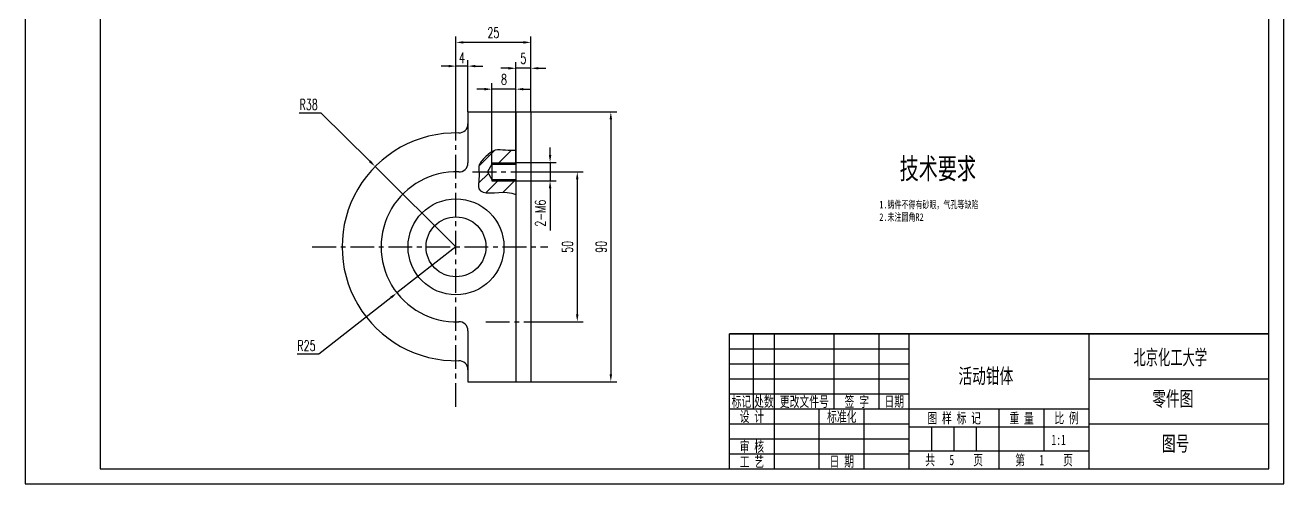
# Model space of a CAD drawing. Extents: x 125 to 545, y -74 to 358.
# Drawn here: x 125.1 to 545.1, y -74.5 to 78.5 of the extents above; entities that cross this region are included whole.
import ezdxf
from ezdxf.enums import TextEntityAlignment as Align

# ---------------------------------------------------------------- set-up
doc = ezdxf.new("R2010")
doc.units = 0
doc.header["$LTSCALE"] = 0.5
doc.linetypes.add('CENTER', pattern=[50.8, 31.75, -6.35, 6.35, -6.35])
doc.layers.get('DEFPOINTS').update_dxf_attribs({"linetype": 'CONTINUOUS'})
for name, color, linetype in [('1轮廓实线层', 7, 'CONTINUOUS'), ('dim', 7, 'CONTINUOUS'), ('中心线', 3, 'CENTER'), ('图框层', 7, 'CONTINUOUS'), ('文本', 7, 'CONTINUOUS'), ('细实线', 4, 'CONTINUOUS')]:
    doc.layers.add(name, color=color, linetype=linetype)
doc.layers.add('粗实线', color=7, linetype='CONTINUOUS', lineweight=30)
doc.styles.add('PC_TEXTSTYLE', font='', dxfattribs={"width": 0.67})
doc.styles.get("Standard").update_dxf_attribs({"font": 'txt.shx', "width": 0.667})
doc.styles.get('PC_TEXTSTYLE').set_extended_font_data('仿宋_GB2312')
doc.dimstyles.new('直线型尺寸', dxfattribs={"dimscale": 0, "dimtxt": 3.5, "dimasz": 2.5, "dimexe": 2, "dimexo": 0, "dimgap": 1.5, "dimtad": 1, "dimdec": 0, "dimdsep": 46, "dimtxsty": 'Standard', "dimcen": 0, "dimclrd": 256, "dimclre": 256, "dimclrt": 256, "dimaunit": 1, "dimadec": 0, "dimazin": 0, "dimtfac": 1, "dimtdec": 4, "dimtmove": 0, "dimatfit": 3, "dimfxl": 1, "dimtolj": 1, "dimtzin": 0, "dimarcsym": 0})
doc.dimstyles.new('角度', dxfattribs={"dimscale": 0, "dimtxt": 3.5, "dimasz": 2.5, "dimexe": 2, "dimexo": 0, "dimgap": 1, "dimtad": 3, "dimtoh": 1, "dimdec": 0, "dimdsep": 46, "dimtxsty": 'Standard', "dimcen": 0, "dimclrd": 256, "dimclre": 256, "dimclrt": 256, "dimaunit": 1, "dimadec": 0, "dimazin": 0, "dimtfac": 1, "dimtdec": 0, "dimtmove": 0, "dimatfit": 3, "dimfxl": 1, "dimtolj": 1, "dimtzin": 0, "dimarcsym": 0})

# ---------------------------------------------------------------- blocks, each defined once
blk = doc.blocks.new('*D2')
at = {"layer": 'DEFPOINTS', "color": 0, "ltscale": 0.5, "transparency": 16777216}
for p in [(293.88, 29.56), (293.88, -20.44), (309.35, -20.44)]:
    blk.add_point(p, dxfattribs=at)
at = {"layer": 'dim', "lineweight": -2, "ltscale": 0.5, "transparency": 16777216}
for p, q in [((293.88, 29.56), (311.35, 29.56)), ((309.35, 27.06), (309.35, -17.94)), ((293.88, -20.44), (311.35, -20.44))]:
    blk.add_line(p, q, dxfattribs=at)
at = {"layer": 'dim', "ltscale": 0.5, "transparency": 16777216}
for points in [[(308.93, 27.06), (309.76, 27.06), (309.35, 29.56)], [(308.93, -17.94), (309.76, -17.94), (309.35, -20.44)]]:
    blk.add_solid(points, dxfattribs=at)
at = {"layer": 'dim', "ltscale": 0.5, "transparency": 16777216, "insert": (306.1, 4.56), "char_height": 3.5, "attachment_point": 5, "rotation": 90}
blk.add_mtext('\\A1;{\\C1;50}', dxfattribs=at)
blk = doc.blocks.new('*D3')
at = {"layer": 'DEFPOINTS', "color": 0, "ltscale": 0.5, "transparency": 16777216}
for p in [(293.88, 49.56), (293.88, -40.44), (320.55, -40.44)]:
    blk.add_point(p, dxfattribs=at)
at = {"layer": 'dim', "lineweight": -2, "ltscale": 0.5, "transparency": 16777216}
for p, q in [((293.88, 49.56), (322.55, 49.56)), ((320.55, 47.06), (320.55, -37.94)), ((293.88, -40.44), (322.55, -40.44))]:
    blk.add_line(p, q, dxfattribs=at)
at = {"layer": 'dim', "ltscale": 0.5, "transparency": 16777216}
for points in [[(320.13, 47.06), (320.97, 47.06), (320.55, 49.56)], [(320.13, -37.94), (320.97, -37.94), (320.55, -40.44)]]:
    blk.add_solid(points, dxfattribs=at)
at = {"layer": 'dim', "ltscale": 0.5, "transparency": 16777216, "insert": (317.3, 4.56), "char_height": 3.5, "attachment_point": 5, "rotation": 90}
blk.add_mtext('\\A1;90', dxfattribs=at)
blk = doc.blocks.new('*D4')
at = {"layer": 'DEFPOINTS', "color": 0, "ltscale": 0.5, "transparency": 16777216}
for p in [(280.88, 57.16), (280.88, 32.11), (288.88, 32.11)]:
    blk.add_point(p, dxfattribs=at)
at = {"layer": 'dim', "lineweight": -2, "ltscale": 0.5, "transparency": 16777216}
for p, q in [((280.88, 32.11), (280.88, 59.16)), ((288.88, 32.11), (288.88, 59.16)), ((278.38, 57.16), (275.88, 57.16)), ((288.88, 57.16), (280.88, 57.16)), ((291.38, 57.16), (293.88, 57.16))]:
    blk.add_line(p, q, dxfattribs=at)
at = {"layer": 'dim', "ltscale": 0.5, "transparency": 16777216}
for points in [[(278.38, 57.57), (278.38, 56.74), (280.88, 57.16)], [(291.38, 57.57), (291.38, 56.74), (288.88, 57.16)]]:
    blk.add_solid(points, dxfattribs=at)
at = {"layer": 'dim', "ltscale": 0.5, "transparency": 16777216, "insert": (284.88, 60.41), "char_height": 3.5, "attachment_point": 5}
blk.add_mtext('\\A1;8', dxfattribs=at)
blk = doc.blocks.new('*D5')
at = {"layer": 'DEFPOINTS', "color": 0, "ltscale": 0.5, "transparency": 16777216}
for p in [(288.88, 32.66), (288.88, 26.56), (300.28, 26.56)]:
    blk.add_point(p, dxfattribs=at)
at = {"layer": 'dim', "lineweight": -2, "ltscale": 0.5, "transparency": 16777216}
for p, q in [((300.28, 35.16), (300.28, 37.66)), ((288.88, 32.66), (302.28, 32.66)), ((300.28, 32.66), (300.28, 26.56)), ((288.88, 26.56), (302.28, 26.56)), ((300.28, 24.06), (300.28, 10))]:
    blk.add_line(p, q, dxfattribs=at)
at = {"layer": 'dim', "ltscale": 0.5, "transparency": 16777216}
for points in [[(299.86, 35.16), (300.69, 35.16), (300.28, 32.66)], [(299.86, 24.06), (300.69, 24.06), (300.28, 26.56)]]:
    blk.add_solid(points, dxfattribs=at)
at = {"layer": 'dim', "ltscale": 0.5, "transparency": 16777216, "insert": (297.03, 15.78), "char_height": 3.5, "attachment_point": 5, "rotation": 90}
blk.add_mtext('\\A1;{\\C1;2-M6}', dxfattribs=at)
blk = doc.blocks.new('*D6')
at = {"layer": 'DEFPOINTS', "color": 0, "ltscale": 0.5, "transparency": 16777216}
for p in [(288.88, 64.13), (288.88, 49.56), (293.88, 49.56)]:
    blk.add_point(p, dxfattribs=at)
at = {"layer": 'dim', "lineweight": -2, "ltscale": 0.5, "transparency": 16777216}
for p, q in [((286.38, 64.13), (283.88, 64.13)), ((288.88, 49.56), (288.88, 66.13)), ((293.88, 64.13), (288.88, 64.13)), ((293.88, 49.56), (293.88, 66.13)), ((296.38, 64.13), (298.88, 64.13))]:
    blk.add_line(p, q, dxfattribs=at)
at = {"layer": 'dim', "ltscale": 0.5, "transparency": 16777216}
for points in [[(286.38, 64.54), (286.38, 63.71), (288.88, 64.13)], [(296.38, 64.54), (296.38, 63.71), (293.88, 64.13)]]:
    blk.add_solid(points, dxfattribs=at)
at = {"layer": 'dim', "ltscale": 0.5, "transparency": 16777216, "insert": (291.38, 67.38), "char_height": 3.5, "attachment_point": 5}
blk.add_mtext('\\A1;5', dxfattribs=at)
blk = doc.blocks.new('*D7')
at = {"layer": 'DEFPOINTS', "color": 0, "ltscale": 0.5, "transparency": 16777216}
for p in [(268.88, 72.76), (293.88, 49.56), (268.88, 42.56)]:
    blk.add_point(p, dxfattribs=at)
at = {"layer": 'dim', "lineweight": -2, "ltscale": 0.5, "transparency": 16777216}
for p, q in [((268.88, 42.56), (268.88, 74.76)), ((291.38, 72.76), (271.38, 72.76)), ((293.88, 49.56), (293.88, 74.76))]:
    blk.add_line(p, q, dxfattribs=at)
at = {"layer": 'dim', "ltscale": 0.5, "transparency": 16777216}
for points in [[(271.38, 73.18), (271.38, 72.34), (268.88, 72.76)], [(291.38, 73.18), (291.38, 72.34), (293.88, 72.76)]]:
    blk.add_solid(points, dxfattribs=at)
at = {"layer": 'dim', "ltscale": 0.5, "transparency": 16777216, "insert": (281.38, 76.01), "char_height": 3.5, "attachment_point": 5}
blk.add_mtext('\\A1;25', dxfattribs=at)
blk = doc.blocks.new('*D8')
at = {"layer": 'DEFPOINTS', "color": 0, "ltscale": 0.5, "transparency": 16777216}
for p in [(268.88, 4.56), (249.16, -10.81)]:
    blk.add_point(p, dxfattribs=at)
at = {"layer": 'dim', "lineweight": -2, "ltscale": 0.5, "transparency": 16777216}
for p, q in [((268.88, 4.56), (249.16, -10.81)), ((223.08, -31.15), (247.19, -12.35)), ((215.85, -31.15), (223.08, -31.15))]:
    blk.add_line(p, q, dxfattribs=at)
at = {"layer": 'dim', "ltscale": 0.5, "transparency": 16777216}
blk.add_solid([(246.94, -12.02), (247.45, -12.67), (249.16, -10.81)], dxfattribs=at)
at = {"layer": 'dim', "ltscale": 0.5, "transparency": 16777216, "insert": (218.96, -28.4), "char_height": 3.5, "attachment_point": 5}
blk.add_mtext('\\A1;R25', dxfattribs=at)
blk = doc.blocks.new('*D9')
at = {"layer": 'DEFPOINTS', "color": 0, "ltscale": 0.5, "transparency": 16777216}
for p in [(241.92, 31.34), (268.88, 4.56)]:
    blk.add_point(p, dxfattribs=at)
at = {"layer": 'dim', "lineweight": -2, "ltscale": 0.5, "transparency": 16777216}
for p, q in [((216.6, 49.31), (223.83, 49.31)), ((223.83, 49.31), (240.15, 33.1)), ((268.88, 4.56), (241.92, 31.34))]:
    blk.add_line(p, q, dxfattribs=at)
at = {"layer": 'dim', "ltscale": 0.5, "transparency": 16777216}
blk.add_solid([(240.44, 33.4), (239.85, 32.81), (241.92, 31.34)], dxfattribs=at)
at = {"layer": 'dim', "ltscale": 0.5, "transparency": 16777216, "insert": (219.72, 52.06), "char_height": 3.5, "attachment_point": 5}
blk.add_mtext('\\A1;R38', dxfattribs=at)
blk = doc.blocks.new('*D16')
at = {"layer": 'DEFPOINTS', "color": 0, "ltscale": 0.5, "transparency": 16777216}
for p in [(268.88, 64.85), (268.88, 64.85), (272.88, 49.56)]:
    blk.add_point(p, dxfattribs=at)
at = {"layer": '文本', "lineweight": -2, "ltscale": 0.5, "transparency": 16777216}
for p, q in [((266.38, 64.85), (263.88, 64.85)), ((268.88, 64.85), (268.88, 66.85)), ((272.88, 64.85), (268.88, 64.85)), ((272.88, 49.56), (272.88, 66.85)), ((275.38, 64.85), (277.88, 64.85))]:
    blk.add_line(p, q, dxfattribs=at)
at = {"layer": '文本', "ltscale": 0.5, "transparency": 16777216}
for points in [[(266.38, 65.27), (266.38, 64.43), (268.88, 64.85)], [(275.38, 65.27), (275.38, 64.43), (272.88, 64.85)]]:
    blk.add_solid(points, dxfattribs=at)
at = {"layer": '文本', "ltscale": 0.5, "transparency": 16777216, "insert": (270.88, 67.6), "char_height": 3.5, "attachment_point": 5}
blk.add_mtext('\\A1;4', dxfattribs=at)

msp = doc.modelspace()

# ---------------------------------------------------------------- hatches: boundary and pattern name
at = {"layer": '细实线', "ltscale": 0.5}
h = msp.add_hatch(dxfattribs=at)
h.set_pattern_fill('ANSI31', color=256, scale=1.25, style=0)
h.set_pattern_definition([(45, (-22.025, -8.8414), (-2.80633, 2.80633), [])])
h.paths.add_polyline_path([(288.88, 32.56), (280.88, 32.56), (280.88, 32.11), (288.88, 32.11)], flags=16)
edge = h.paths.add_edge_path()
edge.add_spline(control_points=[(288.88, 36.75), (287.74, 36.71), (285.44, 36.66), (281.56, 37.28), (278.71, 34.59), (276.38, 32.28), (276.54, 30.38), (276.58, 29.75), (276.59, 29.56)], knot_values=[0.46728, 0.46728, 0.46728, 0.46728, 3.937498, 7.422011, 11.500192, 15.083877, 16.441742, 17.003511, 17.003511, 17.003511, 17.003511], degree=3, periodic=0)
edge.add_line((276.59, 29.56), (279.41, 29.56))
edge.add_line((279.41, 29.56), (280.88, 32.11))
edge.add_line((280.88, 32.11), (280.88, 32.56))
edge.add_line((280.88, 32.56), (288.88, 32.56))
edge.add_line((288.88, 32.56), (288.88, 36.75))
edge = h.paths.add_edge_path()
edge.add_line((280.88, 27.01), (279.41, 29.56))
edge.add_line((279.41, 29.56), (276.59, 29.56))
edge.add_spline(control_points=[(276.59, 29.56), (276.62, 28.81), (276.61, 27), (275.64, 20.99), (284.03, 23.52), (288, 22.32), (288.88, 21.98)], knot_values=[17.003511, 17.003511, 17.003511, 17.003511, 19.296734, 22.639164, 32.160495, 35.070772, 35.070772, 35.070772, 35.070772], degree=3, periodic=0)
edge.add_line((288.88, 21.98), (288.88, 26.56))
edge.add_line((288.88, 26.56), (280.88, 26.56))
edge.add_line((280.88, 26.56), (280.88, 27.01))
h.paths.add_polyline_path([(288.88, 27.01), (280.88, 27.01), (280.88, 26.56), (288.88, 26.56)], flags=17)

# ---------------------------------------------------------------- linework, layer by layer
at = {"layer": '1轮廓实线层', "color": 7}
msp.add_line((360.12, -44.5), (420.12, -44.5), dxfattribs=at)
at = {"layer": '中心线', "ltscale": 0.5}
for p, q in [((268.88, -48.84), (268.88, 64.85)), ((274.43, 29.56), (298.03, 29.56)), ((220.93, 4.56), (299.58, 4.56)), ((278.85, -20.44), (297.4, -20.44))]:
    msp.add_line(p, q, dxfattribs=at)
at = {"layer": '图框层'}
msp.add_line((540.12, -69.5), (540.12, -24.5), dxfattribs=at)
at = {"layer": '粗实线'}
for p, q in [((150.12, 217.5), (150.12, -69.5)), ((540.12, -69.5), (540.12, 217.5)), ((540.12, -24.5), (360.12, -24.5)), ((360.12, -24.5), (540.12, -24.5)), ((360.12, -69.5), (360.12, -24.5)), ((368.12, -49.5), (368.12, -24.5)), ((375.12, -49.5), (375.12, -24.5)), ((395.12, -49.5), (395.12, -24.5)), ((410.12, -49.5), (410.12, -24.5)), ((420.12, -69.5), (420.12, -24.5)), ((480.12, -39.5), (540.12, -39.5)), ((360.12, -49.5), (480.12, -49.5)), ((375.12, -69.5), (375.12, -49.5)), ((390.12, -69.5), (390.12, -49.5)), ((405.12, -69.5), (405.12, -49.5)), ((450.12, -69.5), (450.12, -49.5)), ((465.12, -63.5), (465.12, -49.5)), ((480.12, -54.5), (540.12, -54.5)), ((420.12, -55.5), (480.12, -55.5)), ((420.12, -63.5), (480.12, -63.5)), ((150.12, -69.5), (540.12, -69.5))]:
    msp.add_line(p, q, dxfattribs=at)
at = {"layer": '粗实线', "ltscale": 0.5}
for p, q in [((272.88, 49.56), (272.88, 32.54)), ((272.88, 49.56), (293.88, 49.56)), ((288.88, 49.56), (288.88, -40.44)), ((293.88, 49.56), (293.88, -40.44)), ((280.88, 32.11), (279.41, 29.56)), ((279.41, 29.56), (280.88, 27.01)), ((280.88, 32.56), (280.88, 26.56)), ((280.88, 32.11), (288.88, 32.11)), ((280.88, 32.11), (288.88, 32.11)), ((280.88, 32.11), (288.88, 32.11)), ((280.88, 32.11), (280.88, 27.01)), ((280.88, 32.11), (280.88, 27.01)), ((280.88, 27.01), (288.88, 27.01)), ((272.88, -23.42), (272.88, -40.44)), ((272.88, -36.43), (272.88, -40.44)), ((272.88, -40.44), (293.88, -40.44))]:
    msp.add_line(p, q, dxfattribs=at)
at = {"layer": '粗实线', "color": 7}
msp.add_line((480.12, -69.5), (480.12, -24.5), dxfattribs=at)
at = {"layer": '粗实线', "ltscale": 0.5}
for radius in [16, 10]:
    msp.add_circle((268.88, 4.56), radius, dxfattribs=at)
for centre, radius, start, end in [((268.88, 4.56), 38, 88.6024, 271.3976), ((269.88, 45.55), 3, 268.6024, 0), ((268.88, 4.56), 25, 87.9533, 272.0467), ((269.88, 32.54), 3, 267.9533, 0), ((269.88, -23.42), 3, 360, 92.0467), ((269.88, -36.43), 3, 0, 91.3976)]:
    msp.add_arc(centre, radius, start, end, dxfattribs=at)
at = {"layer": '细实线', "ltscale": 0.5}
for p, q in [((280.88, 32.56), (288.88, 32.56)), ((280.88, 26.56), (288.88, 26.56))]:
    msp.add_line(p, q, dxfattribs=at)
at = {"layer": '细实线'}
for p, q in [((360.12, -29.5), (420.12, -29.5)), ((360.12, -34.5), (420.12, -34.5)), ((360.12, -39.5), (420.12, -39.5)), ((360.12, -54.5), (420.12, -54.5)), ((427.62, -63.5), (427.62, -55.5)), ((435.12, -63.5), (435.12, -55.5)), ((442.62, -63.5), (442.62, -55.5)), ((360.12, -59.5), (420.12, -59.5)), ((360.12, -64.5), (420.12, -64.5))]:
    msp.add_line(p, q, dxfattribs=at)
msp.add_lwpolyline([(125.12, -74.5), (545.12, -74.5), (545.12, 222.5), (125.12, 222.5)], close=True, dxfattribs=at)
at = {"layer": '细实线', "ltscale": 0.5}
msp.add_open_spline([(288.88, 36.75), (287.74, 36.71), (285.44, 36.66), (281.56, 37.28), (278.71, 34.59), (276.38, 32.28), (276.61, 29.59), (276.65, 27.22), (275.64, 20.99), (284.03, 23.52), (288, 22.32), (288.88, 21.98)], degree=3, knots=[0.46728, 0.46728, 0.46728, 0.46728, 3.937498, 7.422011, 11.500192, 15.083877, 16.441742, 19.296734, 22.639164, 32.160495, 35.070772, 35.070772, 35.070772, 35.070772], dxfattribs=at)

# ---------------------------------------------------------------- texts
at = {"layer": 'dim', "ltscale": 0.5, "attachment_point": 1}
for s, insert, char_height, width in [('{\\fFangSong|b0|i0|c134|p49;技术要求}', (416.93, 34.19), 7, 81.277), ('{\\fFangSong|b0|i0|c134|p49;1.铸件不得有砂眼，气孔等缺陷\\P2.未注圆角R2}', (410.15, 19.9), 2.5, 106.1116)]:
    msp.add_mtext(s, dxfattribs=dict(at, insert=insert, char_height=char_height, width=width))
at = {"layer": '文本', "style": 'PC_TEXTSTYLE'}
for s, height, width, p in [('北京化工大学', 5, 0.6, (494.95, -34.8)), ('活动钳体', 5, 0.67, (436.57, -41.03)), ('零件图', 5, 0.67, (501.22, -48.6)), ('1:1', 3.5, 0.67, (467.59, -61.56)), ('图号', 5, 0.67, (504.45, -63.57))]:
    msp.add_text(s, height=height, dxfattribs=dict(at, width=width)).set_placement(p)
at = {"layer": '文本', "style": 'PC_TEXTSTYLE', "width": 0.667}
for s, p in [('标记', (364.12, -47)), ('处数', (371.62, -47)), (' 更改文件号 ', (385.12, -47)), (' 签 字 ', (402.62, -47)), (' 日期 ', (415.12, -47)), (' 设 计 ', (367.62, -51.99)), (' 标准化 ', (397.62, -51.99)), (' 图 样 标 记 ', (435.12, -52.5)), (' 重 量 ', (457.62, -52.5)), (' 比 例 ', (472.62, -52.5)), (' 审 核 ', (367.62, -62)), (' 工 艺 ', (367.62, -67)), (' 日 期 ', (397.62, -67)), ('共   5    页', (435.12, -66.5)), ('第   1    页', (465.12, -66.5))]:
    msp.add_text(s, height=3.5, dxfattribs=at).set_placement(p, align=Align.MIDDLE)

# ---------------------------------------------------------------- dimensions: what is measured, and where the dimension line sits
at = {"layer": 'dim', "ltscale": 0.5}
for base, p1, p2, picture, middle in [((268.88, 72.76), (293.88, 49.56), (268.88, 42.56), '*D7', (281.38, 72.76)), ((288.88, 64.13), (293.88, 49.56), (288.88, 49.56), '*D6', (291.38, 64.13)), ((280.88, 57.16), (288.88, 32.11), (280.88, 32.11), '*D4', (284.88, 57.16))]:
    dim = msp.add_linear_dim(base=base, p1=p1, p2=p2, dimstyle='直线型尺寸', override={"dimscale": 1}, dxfattribs=at)
    dim.commit()
    dim.dimension.update_dxf_attribs({"geometry": picture, "text_midpoint": middle, "dimtype": 160})
for mpoint, picture, middle in [((241.92, 31.34), '*D9', (219.72, 49.31)), ((249.16, -10.81), '*D8', (218.96, -31.15))]:
    dim = msp.add_radius_dim(center=(268.88, 4.56), mpoint=mpoint, dimstyle='角度', override={"dimscale": 1}, dxfattribs=at)
    dim.commit()
    dim.dimension.update_dxf_attribs({"geometry": picture, "text_midpoint": middle, "dimtype": 164})
dim = msp.add_linear_dim(base=(320.55, -40.44), p1=(293.88, 49.56), p2=(293.88, -40.44), angle=90, dimstyle='直线型尺寸', override={"dimscale": 1}, dxfattribs=at)
dim.commit()
dim.dimension.update_dxf_attribs({"geometry": '*D3', "text_midpoint": (320.55, 4.56), "dimtype": 160})
dim = msp.add_linear_dim(base=(300.28, 26.56), p1=(288.88, 32.66), p2=(288.88, 26.56), angle=90, text='{\\C1;2-M6}', dimstyle='直线型尺寸', override={"dimscale": 1}, dxfattribs=at)
dim.commit()
dim.dimension.update_dxf_attribs({"geometry": '*D5', "text_midpoint": (297.03, 15.78)})
dim = msp.add_linear_dim(base=(309.35, -20.44), p1=(293.88, 29.56), p2=(293.88, -20.44), angle=90, text='{\\C1;<>}', dimstyle='直线型尺寸', override={"dimscale": 1}, dxfattribs=at)
dim.commit()
dim.dimension.update_dxf_attribs({"geometry": '*D2', "text_midpoint": (309.35, 4.56), "dimtype": 160})
at = {"layer": '文本', "ltscale": 0.5}
dim = msp.add_linear_dim(base=(268.88, 64.85), p1=(272.88, 49.56), p2=(268.88, 64.85), dimstyle='角度', override={"dimscale": 1}, dxfattribs=at)
dim.commit()
dim.dimension.update_dxf_attribs({"geometry": '*D16', "text_midpoint": (270.88, 67.6)})

doc.saveas('drawing.dxf')
